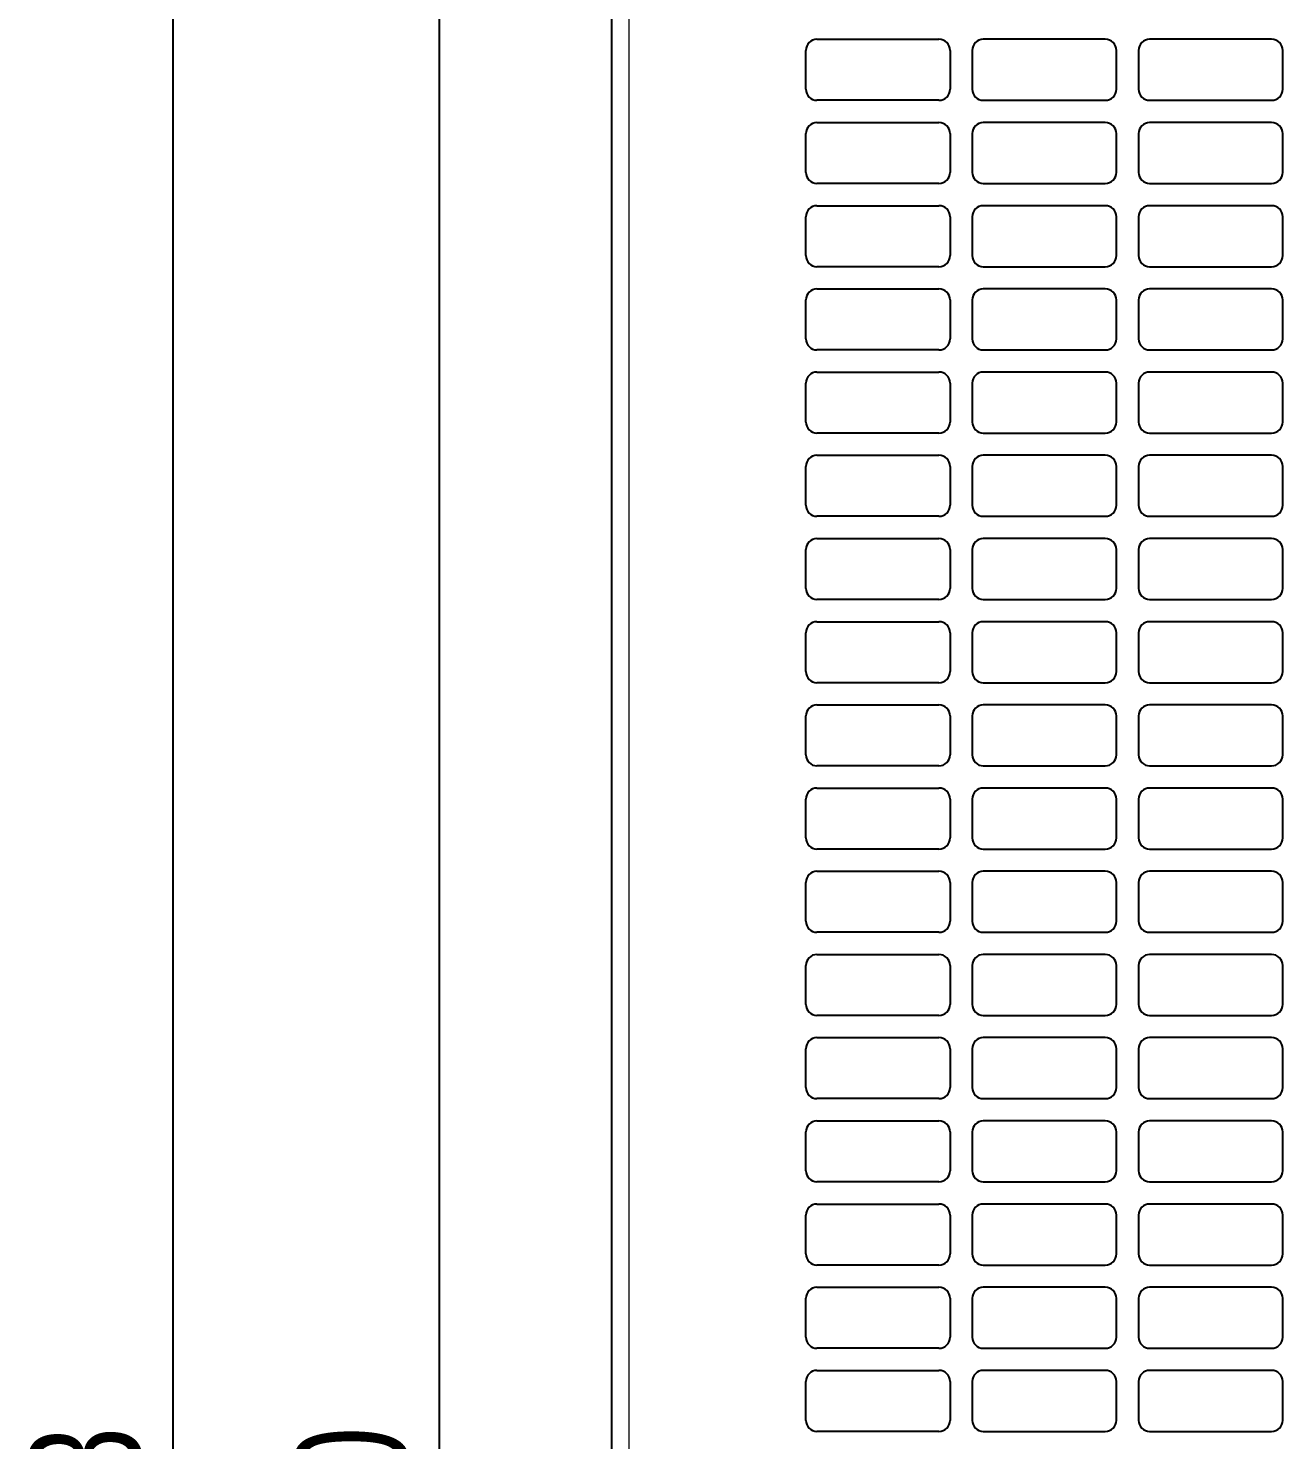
# Model space of a CAD drawing. Header units: millimetres. Extents: x -403 to 1106, y 650 to 1898.
# Drawn here: x -402.8 to -176.6, y 1312.9 to 1567.4 of the extents above; entities that cross this region are included whole.
import ezdxf

# ---------------------------------------------------------------- set-up
doc = ezdxf.new("R2010")
doc.units = ezdxf.units.MM
doc.layers.add('FORMAT', color=7, linetype='Continuous')
doc.styles.add('SLDTEXTSTYLE0', font='TXT', dxfattribs={"width": 0.75})
doc.dimstyles.new('SLDDIMSTYLE0', dxfattribs={"dimtxt": 20, "dimasz": 10, "dimexe": 0, "dimexo": 0.0625, "dimgap": 5, "dimtad": 2, "dimdec": 1, "dimrnd": 1e-09, "dimzin": 12, "dimdsep": 46, "dimtxsty": 'SLDTEXTSTYLE0', "dimsah": 1, "dimcen": 0.09, "dimadec": 0, "dimazin": 3, "dimtfac": 1, "dimtofl": 0, "dimtmove": 0, "dimatfit": 3, "dimfxl": 0, "dimfrac": 2, "dimtolj": 1, "dimtzin": 12, "dimarcsym": 0})

# ---------------------------------------------------------------- blocks, each defined once
blk = doc.blocks.new('_D')
at = {"layer": 'FORMAT'}
for p, q in [((-269.11, 1745.37), (-377.75, 1745.37)), ((-376.75, 1745.37), (-376.75, 862.35)), ((-269.11, 862.35), (-377.75, 862.35))]:
    blk.add_line(p, q, dxfattribs=at)
for points in [[(-376.75, 1745.37), (-378.28, 1735.37), (-375.21, 1735.37)], [(-376.75, 862.35), (-375.21, 872.35), (-378.28, 872.35)]]:
    blk.add_solid(points, dxfattribs=at)
at = {"layer": 'FORMAT', "insert": (-402.53, 1281.69), "char_height": 20, "attachment_point": 1, "rotation": 90, "style": 'SLDTEXTSTYLE0'}
blk.add_mtext('883', dxfattribs=at)
blk = doc.blocks.new('_D_5')
at = {"layer": 'FORMAT'}
for p, q in [((-282.61, 1728.86), (-329.75, 1728.86)), ((-328.75, 1728.86), (-328.75, 878.86)), ((-282.61, 878.86), (-329.75, 878.86))]:
    blk.add_line(p, q, dxfattribs=at)
for points in [[(-328.75, 1728.86), (-330.28, 1718.86), (-327.21, 1718.86)], [(-328.75, 878.86), (-327.21, 888.86), (-330.28, 888.86)]]:
    blk.add_solid(points, dxfattribs=at)
at = {"layer": 'FORMAT', "insert": (-354.53, 1281.69), "char_height": 20, "attachment_point": 1, "rotation": 90, "style": 'SLDTEXTSTYLE0'}
blk.add_mtext('850', dxfattribs=at)

msp = doc.modelspace()

# ---------------------------------------------------------------- linework, layer by layer
at = {"color": 7, "linetype": 'Continuous', "lineweight": 25}
for p, q in [((-297.6, 862.36), (-297.6, 1745.36)), ((-260.6, 1565.36), (-238.6, 1565.36)), ((-208.6, 1565.36), (-230.6, 1565.36)), ((-178.6, 1565.36), (-200.6, 1565.36)), ((-262.6, 1556.36), (-262.6, 1563.36)), ((-236.6, 1563.36), (-236.6, 1556.36)), ((-232.6, 1563.36), (-232.6, 1556.36)), ((-206.6, 1556.36), (-206.6, 1563.36)), ((-202.6, 1563.36), (-202.6, 1556.36)), ((-176.6, 1556.36), (-176.6, 1563.36)), ((-238.6, 1554.36), (-260.6, 1554.36)), ((-230.6, 1554.36), (-208.6, 1554.36)), ((-200.6, 1554.36), (-178.6, 1554.36)), ((-260.6, 1550.36), (-238.6, 1550.36)), ((-208.6, 1550.36), (-230.6, 1550.36)), ((-178.6, 1550.36), (-200.6, 1550.36)), ((-262.6, 1541.36), (-262.6, 1548.36)), ((-236.6, 1548.36), (-236.6, 1541.36)), ((-232.6, 1548.36), (-232.6, 1541.36)), ((-206.6, 1541.36), (-206.6, 1548.36)), ((-202.6, 1548.36), (-202.6, 1541.36)), ((-176.6, 1541.36), (-176.6, 1548.36)), ((-238.6, 1539.36), (-260.6, 1539.36)), ((-230.6, 1539.36), (-208.6, 1539.36)), ((-200.6, 1539.36), (-178.6, 1539.36)), ((-260.6, 1535.36), (-238.6, 1535.36)), ((-208.6, 1535.36), (-230.6, 1535.36)), ((-178.6, 1535.36), (-200.6, 1535.36)), ((-262.6, 1526.36), (-262.6, 1533.36)), ((-236.6, 1533.36), (-236.6, 1526.36)), ((-232.6, 1533.36), (-232.6, 1526.36)), ((-206.6, 1526.36), (-206.6, 1533.36)), ((-202.6, 1533.36), (-202.6, 1526.36)), ((-176.6, 1526.36), (-176.6, 1533.36)), ((-238.6, 1524.36), (-260.6, 1524.36)), ((-230.6, 1524.36), (-208.6, 1524.36)), ((-200.6, 1524.36), (-178.6, 1524.36)), ((-260.6, 1520.36), (-238.6, 1520.36)), ((-208.6, 1520.36), (-230.6, 1520.36)), ((-178.6, 1520.36), (-200.6, 1520.36)), ((-262.6, 1511.36), (-262.6, 1518.36)), ((-236.6, 1518.36), (-236.6, 1511.36)), ((-232.6, 1518.36), (-232.6, 1511.36)), ((-206.6, 1511.36), (-206.6, 1518.36)), ((-202.6, 1518.36), (-202.6, 1511.36)), ((-176.6, 1511.36), (-176.6, 1518.36)), ((-238.6, 1509.36), (-260.6, 1509.36)), ((-230.6, 1509.36), (-208.6, 1509.36)), ((-200.6, 1509.36), (-178.6, 1509.36)), ((-260.6, 1505.36), (-238.6, 1505.36)), ((-208.6, 1505.36), (-230.6, 1505.36)), ((-178.6, 1505.36), (-200.6, 1505.36)), ((-262.6, 1496.36), (-262.6, 1503.36)), ((-236.6, 1503.36), (-236.6, 1496.36)), ((-232.6, 1503.36), (-232.6, 1496.36)), ((-206.6, 1496.36), (-206.6, 1503.36)), ((-202.6, 1503.36), (-202.6, 1496.36)), ((-176.6, 1496.36), (-176.6, 1503.36)), ((-238.6, 1494.36), (-260.6, 1494.36)), ((-230.6, 1494.36), (-208.6, 1494.36)), ((-200.6, 1494.36), (-178.6, 1494.36)), ((-260.6, 1490.36), (-238.6, 1490.36)), ((-208.6, 1490.36), (-230.6, 1490.36)), ((-178.6, 1490.36), (-200.6, 1490.36)), ((-262.6, 1481.36), (-262.6, 1488.36)), ((-236.6, 1488.36), (-236.6, 1481.36)), ((-232.6, 1488.36), (-232.6, 1481.36)), ((-206.6, 1481.36), (-206.6, 1488.36)), ((-202.6, 1488.36), (-202.6, 1481.36)), ((-176.6, 1481.36), (-176.6, 1488.36)), ((-238.6, 1479.36), (-260.6, 1479.36)), ((-230.6, 1479.36), (-208.6, 1479.36)), ((-200.6, 1479.36), (-178.6, 1479.36)), ((-260.6, 1475.36), (-238.6, 1475.36)), ((-208.6, 1475.36), (-230.6, 1475.36)), ((-178.6, 1475.36), (-200.6, 1475.36)), ((-262.6, 1466.36), (-262.6, 1473.36)), ((-236.6, 1473.36), (-236.6, 1466.36)), ((-232.6, 1473.36), (-232.6, 1466.36)), ((-206.6, 1466.36), (-206.6, 1473.36)), ((-202.6, 1473.36), (-202.6, 1466.36)), ((-176.6, 1466.36), (-176.6, 1473.36)), ((-238.6, 1464.36), (-260.6, 1464.36)), ((-230.6, 1464.36), (-208.6, 1464.36)), ((-200.6, 1464.36), (-178.6, 1464.36)), ((-262.6, 1451.36), (-262.6, 1458.36)), ((-260.6, 1460.36), (-238.6, 1460.36)), ((-236.6, 1458.36), (-236.6, 1451.36)), ((-232.6, 1458.36), (-232.6, 1451.36)), ((-208.6, 1460.36), (-230.6, 1460.36)), ((-206.6, 1451.36), (-206.6, 1458.36)), ((-202.6, 1458.36), (-202.6, 1451.36)), ((-178.6, 1460.36), (-200.6, 1460.36)), ((-176.6, 1451.36), (-176.6, 1458.36)), ((-238.6, 1449.36), (-260.6, 1449.36)), ((-230.6, 1449.36), (-208.6, 1449.36)), ((-200.6, 1449.36), (-178.6, 1449.36)), ((-262.6, 1436.36), (-262.6, 1443.36)), ((-260.6, 1445.36), (-238.6, 1445.36)), ((-236.6, 1443.36), (-236.6, 1436.36)), ((-232.6, 1443.36), (-232.6, 1436.36)), ((-208.6, 1445.36), (-230.6, 1445.36)), ((-206.6, 1436.36), (-206.6, 1443.36)), ((-202.6, 1443.36), (-202.6, 1436.36)), ((-178.6, 1445.36), (-200.6, 1445.36)), ((-176.6, 1436.36), (-176.6, 1443.36)), ((-238.6, 1434.36), (-260.6, 1434.36)), ((-230.6, 1434.36), (-208.6, 1434.36)), ((-200.6, 1434.36), (-178.6, 1434.36)), ((-260.6, 1430.36), (-238.6, 1430.36)), ((-208.6, 1430.36), (-230.6, 1430.36)), ((-178.6, 1430.36), (-200.6, 1430.36)), ((-262.6, 1421.36), (-262.6, 1428.36)), ((-236.6, 1428.36), (-236.6, 1421.36)), ((-232.6, 1428.36), (-232.6, 1421.36)), ((-206.6, 1421.36), (-206.6, 1428.36)), ((-202.6, 1428.36), (-202.6, 1421.36)), ((-176.6, 1421.36), (-176.6, 1428.36)), ((-238.6, 1419.36), (-260.6, 1419.36)), ((-230.6, 1419.36), (-208.6, 1419.36)), ((-200.6, 1419.36), (-178.6, 1419.36)), ((-260.6, 1415.36), (-238.6, 1415.36)), ((-208.6, 1415.36), (-230.6, 1415.36)), ((-178.6, 1415.36), (-200.6, 1415.36)), ((-262.6, 1406.36), (-262.6, 1413.36)), ((-236.6, 1413.36), (-236.6, 1406.36)), ((-232.6, 1413.36), (-232.6, 1406.36)), ((-206.6, 1406.36), (-206.6, 1413.36)), ((-202.6, 1413.36), (-202.6, 1406.36)), ((-176.6, 1406.36), (-176.6, 1413.36)), ((-238.6, 1404.36), (-260.6, 1404.36)), ((-230.6, 1404.36), (-208.6, 1404.36)), ((-200.6, 1404.36), (-178.6, 1404.36)), ((-260.6, 1400.36), (-238.6, 1400.36)), ((-208.6, 1400.36), (-230.6, 1400.36)), ((-178.6, 1400.36), (-200.6, 1400.36)), ((-262.6, 1391.36), (-262.6, 1398.36)), ((-236.6, 1398.36), (-236.6, 1391.36)), ((-232.6, 1398.36), (-232.6, 1391.36)), ((-206.6, 1391.36), (-206.6, 1398.36)), ((-202.6, 1398.36), (-202.6, 1391.36)), ((-176.6, 1391.36), (-176.6, 1398.36)), ((-238.6, 1389.36), (-260.6, 1389.36)), ((-230.6, 1389.36), (-208.6, 1389.36)), ((-200.6, 1389.36), (-178.6, 1389.36)), ((-260.6, 1385.36), (-238.6, 1385.36)), ((-208.6, 1385.36), (-230.6, 1385.36)), ((-178.6, 1385.36), (-200.6, 1385.36)), ((-262.6, 1376.36), (-262.6, 1383.36)), ((-236.6, 1383.36), (-236.6, 1376.36)), ((-232.6, 1383.36), (-232.6, 1376.36)), ((-206.6, 1376.36), (-206.6, 1383.36)), ((-202.6, 1383.36), (-202.6, 1376.36)), ((-176.6, 1376.36), (-176.6, 1383.36)), ((-238.6, 1374.36), (-260.6, 1374.36)), ((-230.6, 1374.36), (-208.6, 1374.36)), ((-200.6, 1374.36), (-178.6, 1374.36)), ((-260.6, 1370.36), (-238.6, 1370.36)), ((-208.6, 1370.36), (-230.6, 1370.36)), ((-178.6, 1370.36), (-200.6, 1370.36)), ((-262.6, 1361.36), (-262.6, 1368.36)), ((-236.6, 1368.36), (-236.6, 1361.36)), ((-232.6, 1368.36), (-232.6, 1361.36)), ((-206.6, 1361.36), (-206.6, 1368.36)), ((-202.6, 1368.36), (-202.6, 1361.36)), ((-176.6, 1361.36), (-176.6, 1368.36)), ((-238.6, 1359.36), (-260.6, 1359.36)), ((-230.6, 1359.36), (-208.6, 1359.36)), ((-200.6, 1359.36), (-178.6, 1359.36)), ((-260.6, 1355.36), (-238.6, 1355.36)), ((-208.6, 1355.36), (-230.6, 1355.36)), ((-178.6, 1355.36), (-200.6, 1355.36)), ((-262.6, 1346.36), (-262.6, 1353.36)), ((-236.6, 1353.36), (-236.6, 1346.36)), ((-232.6, 1353.36), (-232.6, 1346.36)), ((-206.6, 1346.36), (-206.6, 1353.36)), ((-202.6, 1353.36), (-202.6, 1346.36)), ((-176.6, 1346.36), (-176.6, 1353.36)), ((-238.6, 1344.36), (-260.6, 1344.36)), ((-230.6, 1344.36), (-208.6, 1344.36)), ((-200.6, 1344.36), (-178.6, 1344.36)), ((-260.6, 1340.36), (-238.6, 1340.36)), ((-208.6, 1340.36), (-230.6, 1340.36)), ((-178.6, 1340.36), (-200.6, 1340.36)), ((-262.6, 1331.36), (-262.6, 1338.36)), ((-236.6, 1338.36), (-236.6, 1331.36)), ((-232.6, 1338.36), (-232.6, 1331.36)), ((-206.6, 1331.36), (-206.6, 1338.36)), ((-202.6, 1338.36), (-202.6, 1331.36)), ((-176.6, 1331.36), (-176.6, 1338.36)), ((-238.6, 1329.36), (-260.6, 1329.36)), ((-230.6, 1329.36), (-208.6, 1329.36)), ((-200.6, 1329.36), (-178.6, 1329.36)), ((-260.6, 1325.36), (-238.6, 1325.36)), ((-208.6, 1325.36), (-230.6, 1325.36)), ((-178.6, 1325.36), (-200.6, 1325.36)), ((-262.6, 1316.36), (-262.6, 1323.36)), ((-236.6, 1323.36), (-236.6, 1316.36)), ((-232.6, 1323.36), (-232.6, 1316.36)), ((-206.6, 1316.36), (-206.6, 1323.36)), ((-202.6, 1323.36), (-202.6, 1316.36)), ((-176.6, 1316.36), (-176.6, 1323.36)), ((-238.6, 1314.36), (-260.6, 1314.36)), ((-230.6, 1314.36), (-208.6, 1314.36)), ((-200.6, 1314.36), (-178.6, 1314.36))]:
    msp.add_line(p, q, dxfattribs=at)
at = {"color": 8, "linetype": 'Continuous', "lineweight": 18}
msp.add_line((-294.5, 1745.36), (-294.5, 862.36), dxfattribs=at)
at = {"color": 7, "linetype": 'Continuous', "lineweight": 25}
for centre, start, end in [((-260.6, 1563.36), 90, 180), ((-238.6, 1563.36), 0, 90), ((-230.6, 1563.36), 90, 180), ((-208.6, 1563.36), 0, 90), ((-200.6, 1563.36), 90, 180), ((-178.6, 1563.36), 0, 90), ((-260.6, 1556.36), 180, 270), ((-238.6, 1556.36), 270, 0), ((-230.6, 1556.36), 180, 270), ((-208.6, 1556.36), 270, 0), ((-200.6, 1556.36), 180, 270), ((-178.6, 1556.36), 270, 0), ((-260.6, 1548.36), 90, 180), ((-238.6, 1548.36), 0, 90), ((-230.6, 1548.36), 90, 180), ((-208.6, 1548.36), 0, 90), ((-200.6, 1548.36), 90, 180), ((-178.6, 1548.36), 0, 90), ((-260.6, 1541.36), 180, 270), ((-238.6, 1541.36), 270, 0), ((-230.6, 1541.36), 180, 270), ((-208.6, 1541.36), 270, 0), ((-200.6, 1541.36), 180, 270), ((-178.6, 1541.36), 270, 0), ((-260.6, 1533.36), 90, 180), ((-238.6, 1533.36), 0, 90), ((-230.6, 1533.36), 90, 180), ((-208.6, 1533.36), 0, 90), ((-200.6, 1533.36), 90, 180), ((-178.6, 1533.36), 0, 90), ((-260.6, 1526.36), 180, 270), ((-238.6, 1526.36), 270, 0), ((-230.6, 1526.36), 180, 270), ((-208.6, 1526.36), 270, 0), ((-200.6, 1526.36), 180, 270), ((-178.6, 1526.36), 270, 0), ((-260.6, 1518.36), 90, 180), ((-238.6, 1518.36), 0, 90), ((-230.6, 1518.36), 90, 180), ((-208.6, 1518.36), 0, 90), ((-200.6, 1518.36), 90, 180), ((-178.6, 1518.36), 0, 90), ((-260.6, 1511.36), 180, 270), ((-238.6, 1511.36), 270, 0), ((-230.6, 1511.36), 180, 270), ((-208.6, 1511.36), 270, 0), ((-200.6, 1511.36), 180, 270), ((-178.6, 1511.36), 270, 0), ((-260.6, 1503.36), 90, 180), ((-238.6, 1503.36), 0, 90), ((-230.6, 1503.36), 90, 180), ((-208.6, 1503.36), 0, 90), ((-200.6, 1503.36), 90, 180), ((-178.6, 1503.36), 0, 90), ((-260.6, 1496.36), 180, 270), ((-238.6, 1496.36), 270, 0), ((-230.6, 1496.36), 180, 270), ((-208.6, 1496.36), 270, 0), ((-200.6, 1496.36), 180, 270), ((-178.6, 1496.36), 270, 0), ((-260.6, 1488.36), 90, 180), ((-238.6, 1488.36), 0, 90), ((-230.6, 1488.36), 90, 180), ((-208.6, 1488.36), 0, 90), ((-200.6, 1488.36), 90, 180), ((-178.6, 1488.36), 0, 90), ((-260.6, 1481.36), 180, 270), ((-238.6, 1481.36), 270, 0), ((-230.6, 1481.36), 180, 270), ((-208.6, 1481.36), 270, 0), ((-200.6, 1481.36), 180, 270), ((-178.6, 1481.36), 270, 0), ((-260.6, 1473.36), 90, 180), ((-238.6, 1473.36), 0, 90), ((-230.6, 1473.36), 90, 180), ((-208.6, 1473.36), 0, 90), ((-200.6, 1473.36), 90, 180), ((-178.6, 1473.36), 0, 90), ((-260.6, 1466.36), 180, 270), ((-238.6, 1466.36), 270, 0), ((-230.6, 1466.36), 180, 270), ((-208.6, 1466.36), 270, 0), ((-200.6, 1466.36), 180, 270), ((-178.6, 1466.36), 270, 0), ((-260.6, 1458.36), 90, 180), ((-238.6, 1458.36), 0, 90), ((-230.6, 1458.36), 90, 180), ((-208.6, 1458.36), 0, 90), ((-200.6, 1458.36), 90, 180), ((-178.6, 1458.36), 0, 90), ((-260.6, 1451.36), 180, 270), ((-238.6, 1451.36), 270, 0), ((-230.6, 1451.36), 180, 270), ((-208.6, 1451.36), 270, 0), ((-200.6, 1451.36), 180, 270), ((-178.6, 1451.36), 270, 0), ((-260.6, 1443.36), 90, 180), ((-238.6, 1443.36), 0, 90), ((-230.6, 1443.36), 90, 180), ((-208.6, 1443.36), 0, 90), ((-200.6, 1443.36), 90, 180), ((-178.6, 1443.36), 0, 90), ((-260.6, 1436.36), 180, 270), ((-238.6, 1436.36), 270, 0), ((-230.6, 1436.36), 180, 270), ((-208.6, 1436.36), 270, 0), ((-200.6, 1436.36), 180, 270), ((-178.6, 1436.36), 270, 0), ((-260.6, 1428.36), 90, 180), ((-238.6, 1428.36), 0, 90), ((-230.6, 1428.36), 90, 180), ((-208.6, 1428.36), 0, 90), ((-200.6, 1428.36), 90, 180), ((-178.6, 1428.36), 0, 90), ((-260.6, 1421.36), 180, 270), ((-238.6, 1421.36), 270, 0), ((-230.6, 1421.36), 180, 270), ((-208.6, 1421.36), 270, 0), ((-200.6, 1421.36), 180, 270), ((-178.6, 1421.36), 270, 0), ((-260.6, 1413.36), 90, 180), ((-238.6, 1413.36), 0, 90), ((-230.6, 1413.36), 90, 180), ((-208.6, 1413.36), 0, 90), ((-200.6, 1413.36), 90, 180), ((-178.6, 1413.36), 0, 90), ((-260.6, 1406.36), 180, 270), ((-238.6, 1406.36), 270, 0), ((-230.6, 1406.36), 180, 270), ((-208.6, 1406.36), 270, 0), ((-200.6, 1406.36), 180, 270), ((-178.6, 1406.36), 270, 0), ((-260.6, 1398.36), 90, 180), ((-238.6, 1398.36), 0, 90), ((-230.6, 1398.36), 90, 180), ((-208.6, 1398.36), 0, 90), ((-200.6, 1398.36), 90, 180), ((-178.6, 1398.36), 0, 90), ((-260.6, 1391.36), 180, 270), ((-238.6, 1391.36), 270, 0), ((-230.6, 1391.36), 180, 270), ((-208.6, 1391.36), 270, 0), ((-200.6, 1391.36), 180, 270), ((-178.6, 1391.36), 270, 0), ((-260.6, 1383.36), 90, 180), ((-238.6, 1383.36), 0, 90), ((-230.6, 1383.36), 90, 180), ((-208.6, 1383.36), 0, 90), ((-200.6, 1383.36), 90, 180), ((-178.6, 1383.36), 0, 90), ((-260.6, 1376.36), 180, 270), ((-238.6, 1376.36), 270, 0), ((-230.6, 1376.36), 180, 270), ((-208.6, 1376.36), 270, 0), ((-200.6, 1376.36), 180, 270), ((-178.6, 1376.36), 270, 0), ((-260.6, 1368.36), 90, 180), ((-238.6, 1368.36), 0, 90), ((-230.6, 1368.36), 90, 180), ((-208.6, 1368.36), 0, 90), ((-200.6, 1368.36), 90, 180), ((-178.6, 1368.36), 0, 90), ((-260.6, 1361.36), 180, 270), ((-238.6, 1361.36), 270, 0), ((-230.6, 1361.36), 180, 270), ((-208.6, 1361.36), 270, 0), ((-200.6, 1361.36), 180, 270), ((-178.6, 1361.36), 270, 0), ((-260.6, 1353.36), 90, 180), ((-238.6, 1353.36), 0, 90), ((-230.6, 1353.36), 90, 180), ((-208.6, 1353.36), 0, 90), ((-200.6, 1353.36), 90, 180), ((-178.6, 1353.36), 0, 90), ((-260.6, 1346.36), 180, 270), ((-238.6, 1346.36), 270, 0), ((-230.6, 1346.36), 180, 270), ((-208.6, 1346.36), 270, 0), ((-200.6, 1346.36), 180, 270), ((-178.6, 1346.36), 270, 0), ((-260.6, 1338.36), 90, 180), ((-238.6, 1338.36), 0, 90), ((-230.6, 1338.36), 90, 180), ((-208.6, 1338.36), 0, 90), ((-200.6, 1338.36), 90, 180), ((-178.6, 1338.36), 0, 90), ((-260.6, 1331.36), 180, 270), ((-238.6, 1331.36), 270, 0), ((-230.6, 1331.36), 180, 270), ((-208.6, 1331.36), 270, 0), ((-200.6, 1331.36), 180, 270), ((-178.6, 1331.36), 270, 0), ((-260.6, 1323.36), 90, 180), ((-238.6, 1323.36), 0, 90), ((-230.6, 1323.36), 90, 180), ((-208.6, 1323.36), 0, 90), ((-200.6, 1323.36), 90, 180), ((-178.6, 1323.36), 0, 90), ((-260.6, 1316.36), 180, 270), ((-238.6, 1316.36), 270, 0), ((-230.6, 1316.36), 180, 270), ((-208.6, 1316.36), 270, 0), ((-200.6, 1316.36), 180, 270), ((-178.6, 1316.36), 270, 0)]:
    msp.add_arc(centre, 2, start, end, dxfattribs=at)

# ---------------------------------------------------------------- dimensions: what is measured, and where the dimension line sits
at = {"layer": 'FORMAT'}
for base, p1, p2, picture, middle in [((-376.75, 862.35), (-269.1, 1745.37), (-269.1, 862.35), '_D', (-376.75, 1303.86)), ((-328.75, 878.86), (-282.6, 1728.86), (-282.6, 878.86), '_D_5', (-328.75, 1303.86))]:
    dim = msp.add_linear_dim(base=base, p1=p1, p2=p2, angle=90, dimstyle='SLDDIMSTYLE0', dxfattribs=at)
    dim.commit()
    dim.dimension.update_dxf_attribs({"geometry": picture, "text_midpoint": middle, "dimtype": 160})

doc.saveas('drawing.dxf')
